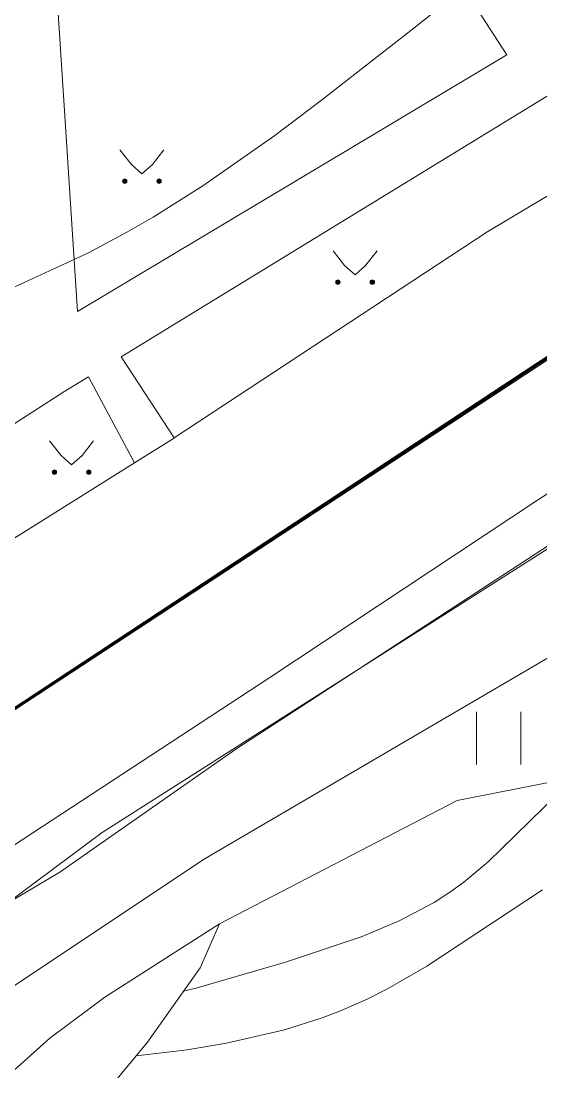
# Model space of a CAD drawing. Extents: x 1000 to 4000, y -5000 to -1000.
# Drawn here: x 1692.78 to 1715.78, y -4074.04 to -4027.55 of the extents above; entities that cross this region are included whole.
import ezdxf

# ---------------------------------------------------------------- set-up
doc = ezdxf.new("R2010")
doc.units = 0
doc.header["$MEASUREMENT"] = 0
for name, color, linetype in [('границы команд_1', 10, 'CONTINUOUS'), ('СЛОЙ_24', 7, 'CONTINUOUS'), ('СЛОЙ_37', 7, 'CONTINUOUS'), ('СЛОЙ_40', 7, 'CONTINUOUS'), ('СЛОЙ_41', 7, 'CONTINUOUS'), ('СЛОЙ_44', 7, 'CONTINUOUS'), ('СЛОЙ_50', 7, 'CONTINUOUS'), ('СЛОЙ_51', 7, 'CONTINUOUS')]:
    doc.layers.add(name, color=color, linetype=linetype)

msp = doc.modelspace()

# ---------------------------------------------------------------- linework, layer by layer
at = {"layer": 'границы команд_1', "color": 6, "lineweight": 100}
msp.add_lwpolyline([(1612.961, -4276.819), (1612.961, -4259.864), (1625.02, -4185.114), (1636.753, -4129.276), (1649.533, -4098.953), (1661.196, -4081.671), (1676.84, -4068.302), (1835.035, -3963.898), (1864.509, -3940.502), (1880.89, -3924.111), (1893.059, -3902.283), (1902.12, -3885.222), (1918.702, -3847.062), (1400.618, -3643.717), (1216.078, -4109.027), (1196.4, -4143.603), (1121.31, -4268.85)], dxfattribs=at)
at = {"layer": 'СЛОЙ_24', "color": 253, "linetype": 'Continuous', "lineweight": 0}
msp.add_line((1694.404, -4026.743), (1695.287, -4040.392), dxfattribs=at)
for points in [[(1618.642, -4254.56), (1621.451, -4235.092), (1623.537, -4222.006), (1625.624, -4210.204), (1629.643, -4188.511), (1632.212, -4173.659), (1639.034, -4143.658), (1642.003, -4133.221), (1645.695, -4121.981), (1649.547, -4113.471), (1652.591, -4107.387), (1656.272, -4100.357), (1658.781, -4096.173), (1662.294, -4090.984), (1668.417, -4083.267), (1672.746, -4078.939), (1679.325, -4072.991), (1688.463, -4066.631), (1703.786, -4056.588), (1715.665, -4048.72), (1738.418, -4034.075), (1764.847, -4017.003), (1777.352, -4009.408), (1791.139, -4000)], [(1648.073, -4123.32), (1650.751, -4116.509), (1654.264, -4109.061), (1658.112, -4101.445), (1662.462, -4094.332), (1668.067, -4087.134), (1674.006, -4080.439), (1684.63, -4071.066), (1694.5, -4065.208), (1702.28, -4059.768), (1717.421, -4049.892), (1735.657, -4038.259), (1746.699, -4031.062), (1770.873, -4015.329), (1794.574, -4000)], [(1714.266, -4029.039), (1709.082, -4021.03), (1702.024, -4018.268)], [(1699.56, -4045.993), (1697.213, -4042.399), (1720.165, -4028.349)], [(1695.287, -4040.392), (1714.266, -4029.039)], [(1699.56, -4045.993), (1713.424, -4036.859), (1718.4, -4033.889)], [(1640.393, -4097.473), (1644.325, -4089.926), (1648.659, -4083.182), (1650.986, -4080.132), (1655.239, -4074.914), (1659.814, -4070.016), (1669.444, -4061.667), (1679.155, -4053.96), (1694.725, -4043.924), (1695.768, -4043.282), (1697.806, -4047.091)], [(1697.806, -4047.091), (1699.525, -4046.016), (1699.56, -4045.993)], [(1645.93, -4095.064), (1647.966, -4092.589), (1651.628, -4086.554), (1657.166, -4079.409), (1660.857, -4074.913), (1665.111, -4070.418), (1671.893, -4064.396), (1679.677, -4058.535), (1688.848, -4052.696), (1697.806, -4047.091)]]:
    msp.add_lwpolyline(points, dxfattribs=at)
at = {"layer": 'СЛОЙ_37', "color": 253, "linetype": 'Continuous', "lineweight": 0}
for points in [[(1667.63, -4098.054), (1675.513, -4094.66), (1684.122, -4088.356), (1691.267, -4081.296), (1698.382, -4072.725), (1700.709, -4069.433), (1701.562, -4067.493)], [(1667.63, -4098.054), (1668.901, -4096.04), (1671.031, -4093.11), (1673.205, -4091.246), (1677.687, -4088.094), (1680.971, -4084.719), (1685.853, -4079.836), (1689.891, -4076.284), (1694.062, -4072.554), (1696.49, -4070.739), (1701.562, -4067.493)]]:
    msp.add_lwpolyline(points, dxfattribs=at)
at = {"layer": 'СЛОЙ_40', "color": 253, "linetype": 'Continuous', "lineweight": 0}
for points in [[(1626.487, -4249.416), (1640.165, -4173.049), (1654.011, -4116.545), (1664.406, -4097.296), (1670.561, -4090.197), (1680.976, -4079.785), (1689.497, -4072.212), (1700.859, -4064.64), (1740.638, -4041.348)], [(1701.562, -4067.493), (1712.066, -4062.035), (1724.512, -4059.588)]]:
    msp.add_lwpolyline(points, dxfattribs=at)
at = {"layer": 'СЛОЙ_41', "color": 253, "linetype": 'Continuous', "lineweight": 0}
for p, q in [((1697.156, -4033.241), (1697.666, -4033.891)), ((1699.106, -4033.241), (1698.596, -4033.891)), ((1697.666, -4033.891), (1698.126, -4034.301)), ((1698.596, -4033.891), (1698.126, -4034.301)), ((1706.586, -4037.713), (1707.096, -4038.363)), ((1708.536, -4037.713), (1708.026, -4038.363)), ((1707.096, -4038.363), (1707.556, -4038.773)), ((1708.026, -4038.363), (1707.556, -4038.773)), ((1694.046, -4046.116), (1694.556, -4046.766)), ((1695.996, -4046.116), (1695.486, -4046.766)), ((1694.556, -4046.766), (1695.016, -4047.176)), ((1695.486, -4046.766), (1695.016, -4047.176)), ((1712.932, -4060.447), (1712.932, -4058.107)), ((1714.882, -4058.107), (1714.882, -4060.447))]:
    msp.add_line(p, q, dxfattribs=at)
for centre in [(1697.37, -4034.631), (1698.891, -4034.631), (1706.8, -4039.101), (1708.321, -4039.101), (1694.26, -4047.504), (1695.781, -4047.504)]:
    msp.add_circle(centre, 0.0976, dxfattribs=at)
for points in [[(1697.274, -4034.65), (1697.272, -4034.631), (1697.274, -4034.611)], [(1697.28, -4034.668), (1697.274, -4034.611), (1697.28, -4034.593)], [(1697.274, -4034.65), (1697.274, -4034.611), (1697.28, -4034.668)], [(1697.289, -4034.685), (1697.28, -4034.593), (1697.289, -4034.576)], [(1697.28, -4034.668), (1697.28, -4034.593), (1697.289, -4034.685)], [(1697.301, -4034.7), (1697.289, -4034.576), (1697.301, -4034.562)], [(1697.289, -4034.685), (1697.289, -4034.576), (1697.301, -4034.7)], [(1697.316, -4034.712), (1697.301, -4034.562), (1697.316, -4034.549)], [(1697.301, -4034.7), (1697.301, -4034.562), (1697.316, -4034.712)], [(1697.333, -4034.721), (1697.316, -4034.549), (1697.333, -4034.54)], [(1697.316, -4034.712), (1697.316, -4034.549), (1697.333, -4034.721)], [(1697.351, -4034.726), (1697.333, -4034.54), (1697.351, -4034.535)], [(1697.333, -4034.721), (1697.333, -4034.54), (1697.351, -4034.726)], [(1697.37, -4034.728), (1697.351, -4034.535), (1697.37, -4034.533)], [(1697.351, -4034.726), (1697.351, -4034.535), (1697.37, -4034.728)], [(1698.795, -4034.65), (1698.793, -4034.631), (1698.795, -4034.611)], [(1698.801, -4034.668), (1698.795, -4034.611), (1698.801, -4034.593)], [(1698.795, -4034.65), (1698.795, -4034.611), (1698.801, -4034.668)], [(1698.81, -4034.685), (1698.801, -4034.593), (1698.81, -4034.576)], [(1698.801, -4034.668), (1698.801, -4034.593), (1698.81, -4034.685)], [(1698.822, -4034.7), (1698.81, -4034.576), (1698.822, -4034.562)], [(1698.81, -4034.685), (1698.81, -4034.576), (1698.822, -4034.7)], [(1698.837, -4034.712), (1698.822, -4034.562), (1698.837, -4034.549)], [(1698.822, -4034.7), (1698.822, -4034.562), (1698.837, -4034.712)], [(1698.854, -4034.721), (1698.837, -4034.549), (1698.854, -4034.54)], [(1698.837, -4034.712), (1698.837, -4034.549), (1698.854, -4034.721)], [(1698.872, -4034.726), (1698.854, -4034.54), (1698.872, -4034.535)], [(1698.854, -4034.721), (1698.854, -4034.54), (1698.872, -4034.726)], [(1698.891, -4034.728), (1698.872, -4034.535), (1698.891, -4034.533)], [(1698.872, -4034.726), (1698.872, -4034.535), (1698.891, -4034.728)], [(1706.704, -4039.12), (1706.702, -4039.101), (1706.704, -4039.082)], [(1706.709, -4039.138), (1706.704, -4039.082), (1706.709, -4039.064)], [(1706.704, -4039.12), (1706.704, -4039.082), (1706.709, -4039.138)], [(1706.718, -4039.155), (1706.709, -4039.064), (1706.718, -4039.047)], [(1706.709, -4039.138), (1706.709, -4039.064), (1706.718, -4039.155)], [(1706.731, -4039.17), (1706.718, -4039.047), (1706.731, -4039.032)], [(1706.718, -4039.155), (1706.718, -4039.047), (1706.731, -4039.17)], [(1706.745, -4039.182), (1706.731, -4039.032), (1706.745, -4039.02)], [(1706.731, -4039.17), (1706.731, -4039.032), (1706.745, -4039.182)], [(1706.762, -4039.191), (1706.745, -4039.02), (1706.762, -4039.011)], [(1706.745, -4039.182), (1706.745, -4039.02), (1706.762, -4039.191)], [(1706.781, -4039.197), (1706.762, -4039.011), (1706.781, -4039.005)], [(1706.762, -4039.191), (1706.762, -4039.011), (1706.781, -4039.197)], [(1706.8, -4039.199), (1706.781, -4039.005), (1706.8, -4039.003)], [(1706.781, -4039.197), (1706.781, -4039.005), (1706.8, -4039.199)], [(1708.225, -4039.12), (1708.223, -4039.101), (1708.225, -4039.082)], [(1708.23, -4039.138), (1708.225, -4039.082), (1708.23, -4039.064)], [(1708.225, -4039.12), (1708.225, -4039.082), (1708.23, -4039.138)], [(1708.239, -4039.155), (1708.23, -4039.064), (1708.239, -4039.047)], [(1708.23, -4039.138), (1708.23, -4039.064), (1708.239, -4039.155)], [(1708.252, -4039.17), (1708.239, -4039.047), (1708.252, -4039.032)], [(1708.239, -4039.155), (1708.239, -4039.047), (1708.252, -4039.17)], [(1708.266, -4039.182), (1708.252, -4039.032), (1708.266, -4039.02)], [(1708.252, -4039.17), (1708.252, -4039.032), (1708.266, -4039.182)], [(1708.283, -4039.191), (1708.266, -4039.02), (1708.283, -4039.011)], [(1708.266, -4039.182), (1708.266, -4039.02), (1708.283, -4039.191)], [(1708.302, -4039.197), (1708.283, -4039.011), (1708.302, -4039.005)], [(1708.283, -4039.191), (1708.283, -4039.011), (1708.302, -4039.197)], [(1708.321, -4039.199), (1708.302, -4039.005), (1708.321, -4039.003)], [(1708.302, -4039.197), (1708.302, -4039.005), (1708.321, -4039.199)], [(1694.164, -4047.523), (1694.162, -4047.504), (1694.164, -4047.485)], [(1694.169, -4047.541), (1694.164, -4047.485), (1694.169, -4047.467)], [(1694.164, -4047.523), (1694.164, -4047.485), (1694.169, -4047.541)], [(1694.178, -4047.558), (1694.169, -4047.467), (1694.178, -4047.45)], [(1694.169, -4047.541), (1694.169, -4047.467), (1694.178, -4047.558)], [(1694.191, -4047.573), (1694.178, -4047.45), (1694.191, -4047.435)], [(1694.178, -4047.558), (1694.178, -4047.45), (1694.191, -4047.573)], [(1694.205, -4047.585), (1694.191, -4047.435), (1694.205, -4047.423)], [(1694.191, -4047.573), (1694.191, -4047.435), (1694.205, -4047.585)], [(1694.222, -4047.594), (1694.205, -4047.423), (1694.222, -4047.414)], [(1694.205, -4047.585), (1694.205, -4047.423), (1694.222, -4047.594)], [(1694.241, -4047.6), (1694.222, -4047.414), (1694.241, -4047.408)], [(1694.222, -4047.594), (1694.222, -4047.414), (1694.241, -4047.6)], [(1694.26, -4047.602), (1694.241, -4047.408), (1694.26, -4047.406)], [(1694.241, -4047.6), (1694.241, -4047.408), (1694.26, -4047.602)], [(1695.685, -4047.523), (1695.683, -4047.504), (1695.685, -4047.485)], [(1695.69, -4047.541), (1695.685, -4047.485), (1695.69, -4047.467)], [(1695.685, -4047.523), (1695.685, -4047.485), (1695.69, -4047.541)], [(1695.699, -4047.558), (1695.69, -4047.467), (1695.699, -4047.45)], [(1695.69, -4047.541), (1695.69, -4047.467), (1695.699, -4047.558)], [(1695.712, -4047.573), (1695.699, -4047.45), (1695.712, -4047.435)], [(1695.699, -4047.558), (1695.699, -4047.45), (1695.712, -4047.573)], [(1695.726, -4047.585), (1695.712, -4047.435), (1695.726, -4047.423)], [(1695.712, -4047.573), (1695.712, -4047.435), (1695.726, -4047.585)], [(1695.743, -4047.594), (1695.726, -4047.423), (1695.743, -4047.414)], [(1695.726, -4047.585), (1695.726, -4047.423), (1695.743, -4047.594)], [(1695.762, -4047.6), (1695.743, -4047.414), (1695.762, -4047.408)], [(1695.743, -4047.594), (1695.743, -4047.414), (1695.762, -4047.6)], [(1695.781, -4047.602), (1695.762, -4047.408), (1695.781, -4047.406)], [(1695.762, -4047.6), (1695.762, -4047.408), (1695.781, -4047.602)]]:
    msp.add_solid(points, dxfattribs=at)
at = {"layer": 'СЛОЙ_41', "color": 253, "linetype": 'Continuous', "lineweight": 0, "extrusion": (0, 0, -1)}
for points in [[(-1697.37, -4034.728), (-1697.37, -4034.533), (-1697.389, -4034.726)], [(-1697.389, -4034.726), (-1697.37, -4034.533), (-1697.389, -4034.535)], [(-1697.389, -4034.726), (-1697.389, -4034.535), (-1697.407, -4034.721)], [(-1697.407, -4034.721), (-1697.389, -4034.535), (-1697.407, -4034.54)], [(-1697.407, -4034.721), (-1697.407, -4034.54), (-1697.424, -4034.712)], [(-1697.424, -4034.712), (-1697.407, -4034.54), (-1697.424, -4034.549)], [(-1697.424, -4034.712), (-1697.424, -4034.549), (-1697.439, -4034.7)], [(-1697.439, -4034.7), (-1697.424, -4034.549), (-1697.439, -4034.562)], [(-1697.439, -4034.7), (-1697.439, -4034.562), (-1697.451, -4034.685)], [(-1697.451, -4034.685), (-1697.439, -4034.562), (-1697.451, -4034.576)], [(-1697.451, -4034.685), (-1697.451, -4034.576), (-1697.46, -4034.668)], [(-1697.46, -4034.668), (-1697.451, -4034.576), (-1697.46, -4034.593)], [(-1697.46, -4034.668), (-1697.46, -4034.593), (-1697.466, -4034.65)], [(-1697.466, -4034.65), (-1697.46, -4034.593), (-1697.466, -4034.611)], [(-1697.466, -4034.65), (-1697.466, -4034.611), (-1697.468, -4034.631)], [(-1698.891, -4034.728), (-1698.891, -4034.533), (-1698.91, -4034.726)], [(-1698.91, -4034.726), (-1698.891, -4034.533), (-1698.91, -4034.535)], [(-1698.91, -4034.726), (-1698.91, -4034.535), (-1698.928, -4034.721)], [(-1698.928, -4034.721), (-1698.91, -4034.535), (-1698.928, -4034.54)], [(-1698.928, -4034.721), (-1698.928, -4034.54), (-1698.945, -4034.712)], [(-1698.945, -4034.712), (-1698.928, -4034.54), (-1698.945, -4034.549)], [(-1698.945, -4034.712), (-1698.945, -4034.549), (-1698.96, -4034.7)], [(-1698.96, -4034.7), (-1698.945, -4034.549), (-1698.96, -4034.562)], [(-1698.96, -4034.7), (-1698.96, -4034.562), (-1698.972, -4034.685)], [(-1698.972, -4034.685), (-1698.96, -4034.562), (-1698.972, -4034.576)], [(-1698.972, -4034.685), (-1698.972, -4034.576), (-1698.981, -4034.668)], [(-1698.981, -4034.668), (-1698.972, -4034.576), (-1698.981, -4034.593)], [(-1698.981, -4034.668), (-1698.981, -4034.593), (-1698.987, -4034.65)], [(-1698.987, -4034.65), (-1698.981, -4034.593), (-1698.987, -4034.611)], [(-1698.987, -4034.65), (-1698.987, -4034.611), (-1698.989, -4034.631)], [(-1706.8, -4039.199), (-1706.8, -4039.003), (-1706.819, -4039.197)], [(-1706.819, -4039.197), (-1706.8, -4039.003), (-1706.819, -4039.005)], [(-1706.819, -4039.197), (-1706.819, -4039.005), (-1706.837, -4039.191)], [(-1706.837, -4039.191), (-1706.819, -4039.005), (-1706.837, -4039.011)], [(-1706.837, -4039.191), (-1706.837, -4039.011), (-1706.854, -4039.182)], [(-1706.854, -4039.182), (-1706.837, -4039.011), (-1706.854, -4039.02)], [(-1706.854, -4039.182), (-1706.854, -4039.02), (-1706.869, -4039.17)], [(-1706.869, -4039.17), (-1706.854, -4039.02), (-1706.869, -4039.032)], [(-1706.869, -4039.17), (-1706.869, -4039.032), (-1706.881, -4039.155)], [(-1706.881, -4039.155), (-1706.869, -4039.032), (-1706.881, -4039.047)], [(-1706.881, -4039.155), (-1706.881, -4039.047), (-1706.89, -4039.138)], [(-1706.89, -4039.138), (-1706.881, -4039.047), (-1706.89, -4039.064)], [(-1706.89, -4039.138), (-1706.89, -4039.064), (-1706.895, -4039.12)], [(-1706.895, -4039.12), (-1706.89, -4039.064), (-1706.895, -4039.082)], [(-1706.895, -4039.12), (-1706.895, -4039.082), (-1706.897, -4039.101)], [(-1708.321, -4039.199), (-1708.321, -4039.003), (-1708.34, -4039.197)], [(-1708.34, -4039.197), (-1708.321, -4039.003), (-1708.34, -4039.005)], [(-1708.34, -4039.197), (-1708.34, -4039.005), (-1708.358, -4039.191)], [(-1708.358, -4039.191), (-1708.34, -4039.005), (-1708.358, -4039.011)], [(-1708.358, -4039.191), (-1708.358, -4039.011), (-1708.375, -4039.182)], [(-1708.375, -4039.182), (-1708.358, -4039.011), (-1708.375, -4039.02)], [(-1708.375, -4039.182), (-1708.375, -4039.02), (-1708.39, -4039.17)], [(-1708.39, -4039.17), (-1708.375, -4039.02), (-1708.39, -4039.032)], [(-1708.39, -4039.17), (-1708.39, -4039.032), (-1708.402, -4039.155)], [(-1708.402, -4039.155), (-1708.39, -4039.032), (-1708.402, -4039.047)], [(-1708.402, -4039.155), (-1708.402, -4039.047), (-1708.411, -4039.138)], [(-1708.411, -4039.138), (-1708.402, -4039.047), (-1708.411, -4039.064)], [(-1708.411, -4039.138), (-1708.411, -4039.064), (-1708.416, -4039.12)], [(-1708.416, -4039.12), (-1708.411, -4039.064), (-1708.416, -4039.082)], [(-1708.416, -4039.12), (-1708.416, -4039.082), (-1708.418, -4039.101)], [(-1694.26, -4047.602), (-1694.26, -4047.406), (-1694.279, -4047.6)], [(-1694.279, -4047.6), (-1694.26, -4047.406), (-1694.279, -4047.408)], [(-1694.279, -4047.6), (-1694.279, -4047.408), (-1694.297, -4047.594)], [(-1694.297, -4047.594), (-1694.279, -4047.408), (-1694.297, -4047.414)], [(-1694.297, -4047.594), (-1694.297, -4047.414), (-1694.314, -4047.585)], [(-1694.314, -4047.585), (-1694.297, -4047.414), (-1694.314, -4047.423)], [(-1694.314, -4047.585), (-1694.314, -4047.423), (-1694.329, -4047.573)], [(-1694.329, -4047.573), (-1694.314, -4047.423), (-1694.329, -4047.435)], [(-1694.329, -4047.573), (-1694.329, -4047.435), (-1694.341, -4047.558)], [(-1694.341, -4047.558), (-1694.329, -4047.435), (-1694.341, -4047.45)], [(-1694.341, -4047.558), (-1694.341, -4047.45), (-1694.35, -4047.541)], [(-1694.35, -4047.541), (-1694.341, -4047.45), (-1694.35, -4047.467)], [(-1694.35, -4047.541), (-1694.35, -4047.467), (-1694.355, -4047.523)], [(-1694.355, -4047.523), (-1694.35, -4047.467), (-1694.355, -4047.485)], [(-1694.355, -4047.523), (-1694.355, -4047.485), (-1694.357, -4047.504)], [(-1695.781, -4047.602), (-1695.781, -4047.406), (-1695.8, -4047.6)], [(-1695.8, -4047.6), (-1695.781, -4047.406), (-1695.8, -4047.408)], [(-1695.8, -4047.6), (-1695.8, -4047.408), (-1695.818, -4047.594)], [(-1695.818, -4047.594), (-1695.8, -4047.408), (-1695.818, -4047.414)], [(-1695.818, -4047.594), (-1695.818, -4047.414), (-1695.835, -4047.585)], [(-1695.835, -4047.585), (-1695.818, -4047.414), (-1695.835, -4047.423)], [(-1695.835, -4047.585), (-1695.835, -4047.423), (-1695.85, -4047.573)], [(-1695.85, -4047.573), (-1695.835, -4047.423), (-1695.85, -4047.435)], [(-1695.85, -4047.573), (-1695.85, -4047.435), (-1695.862, -4047.558)], [(-1695.862, -4047.558), (-1695.85, -4047.435), (-1695.862, -4047.45)], [(-1695.862, -4047.558), (-1695.862, -4047.45), (-1695.871, -4047.541)], [(-1695.871, -4047.541), (-1695.862, -4047.45), (-1695.871, -4047.467)], [(-1695.871, -4047.541), (-1695.871, -4047.467), (-1695.876, -4047.523)], [(-1695.876, -4047.523), (-1695.871, -4047.467), (-1695.876, -4047.485)], [(-1695.876, -4047.523), (-1695.876, -4047.485), (-1695.878, -4047.504)]]:
    msp.add_solid(points, dxfattribs=at)
at = {"layer": 'СЛОЙ_44', "color": 253, "linetype": 'Continuous', "lineweight": 0}
msp.add_lwpolyline([(1622.521, -4275.936), (1620.182, -4258.824), (1620.705, -4243.085), (1622.881, -4229.991), (1644.211, -4133.483), (1648.044, -4120.026), (1654.188, -4106.22), (1664.594, -4090.738), (1676.196, -4078.483), (1696.38, -4063.448), (1725.956, -4044.605)], dxfattribs=at)
at = {"layer": 'СЛОЙ_50', "color": 253, "linetype": 'Continuous', "lineweight": 0}
for points in [[(1692.326, -4039.396), (1695.77, -4037.799), (1697.5, -4036.872), (1698.627, -4036.218), (1700.825, -4034.835), (1704.01, -4032.61), (1706.08, -4031.055), (1710.156, -4027.86), (1714.987, -4024.006)], [(1716.514, -4061.755), (1713.447, -4064.752), (1712.361, -4065.653), (1711.792, -4066.066), (1711.056, -4066.539), (1709.502, -4067.36), (1707.866, -4068.051), (1704.475, -4069.191), (1700.568, -4070.329), (1699.977, -4070.469)], [(1715.853, -4065.989), (1710.738, -4069.356), (1708.993, -4070.37), (1708.098, -4070.823), (1706.908, -4071.343), (1706.098, -4071.65), (1704.442, -4072.175), (1701.879, -4072.774), (1700.128, -4073.07), (1697.877, -4073.333)]]:
    msp.add_lwpolyline(points, dxfattribs=at)
at = {"layer": 'СЛОЙ_51', "color": 253, "linetype": 'Continuous', "lineweight": 0}
msp.add_lwpolyline([(1612.961, -4276.819), (1611.332, -4259.864), (1618.502, -4217.149), (1631.538, -4153.078), (1636.753, -4129.276), (1648.16, -4102.213), (1661.196, -4081.671), (1676.84, -4068.302), (1780.799, -4000)], dxfattribs=at)

doc.saveas('drawing.dxf')
